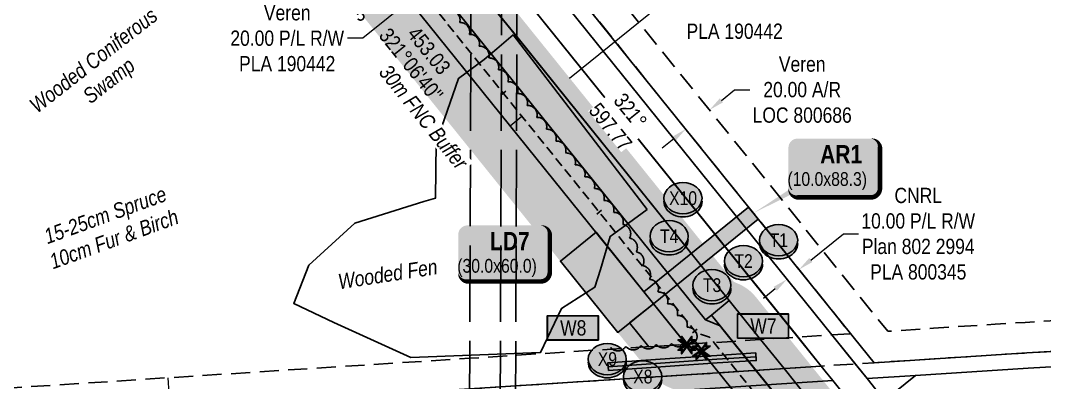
# Model space of a CAD drawing. Extents: x 481557 to 490744, y 6043801 to 6052728.
# Drawn here: x 484994 to 485665, y 6046986 to 6047223 of the extents above; entities that cross this region are included whole.
import ezdxf
from ezdxf.enums import TextEntityAlignment as Align

# ---------------------------------------------------------------- set-up
doc = ezdxf.new("R2010")
doc.units = 0
doc.header["$LTSCALE"] = 5
doc.header["$PDSIZE"] = 5
for name, pattern in [('0', [1, 1, 0]), ('foc-ACCESSROAD', [3.75, 2.5, -1.25]), ('foc-TIELINE', [1.875, 1.25, -0.625]), ('foc-UNSURVEYED', [12.5, 10, -2.5])]:
    doc.linetypes.add(name, pattern=pattern)
doc.layers.get('Defpoints').update_dxf_attribs({"color": 9})
for name, color, linetype in [('AS-ROADS', 254, 'Continuous'), ('C-AR', 13, 'foc-ACCESSROAD'), ('C-RW', 13, 'Continuous'), ('F-RW', 190, 'Continuous'), ('L-BD', 7, 'Continuous'), ('L-MON', 1, 'Continuous'), ('L-USEC', 7, 'foc-UNSURVEYED'), ('P-BUFFER-H 30m', 51, 'Continuous'), ('P-BUFFER-T', 40, 'Continuous'), ('P-CROSSINGS', 250, 'Continuous'), ('P-PROPOSED', 10, 'Continuous'), ('P-PROPOSED-H', 21, 'Continuous'), ('P-TEMP-BLOCKS', 250, 'Continuous'), ('P-TEMP-H', 41, 'Continuous'), ('P-TEMP_LOG DECK', 46, 'Continuous'), ('P-TEMP_WORKSPACE', 46, 'Continuous'), ('P-WORKAREA', 113, 'Continuous'), ('P-WORKAREA-H', 111, 'Continuous'), ('T-BUSH', 110, '0'), ('T-BUSH-T', 110, 'Continuous'), ('T-TIE', 201, 'foc-TIELINE'), ('WETLAND', 143, 'Continuous'), ('WETLAND-T', 146, 'Continuous')]:
    doc.layers.add(name, color=color, linetype=linetype)
for name, color, linetype, lineweight in [('C-AR-T', 13, 'Continuous', 9), ('C-RW-T', 13, 'Continuous', 9), ('F-RW-T', 190, 'Continuous', 9)]:
    doc.layers.add(name, color=color, linetype=linetype, lineweight=lineweight)
doc.styles.add('100L', font='ARIALN.TTF', dxfattribs={"height": 11})
doc.styles.add('80', font='ARIALN.TTF', dxfattribs={"height": 10})
doc.styles.add('80CG', font='ARIALN.TTF', dxfattribs={"height": 10})
doc.styles.add('80L', font='ARIALN.TTF', dxfattribs={"height": 10})
doc.styles.add('80LS', font='ARIALNI.TTF', dxfattribs={"height": 10})
doc.styles.add('BOLD', font='ARIALNB.TTF')
doc.styles.add('Crossing', font='ARIALN.TTF', dxfattribs={"height": 10})
doc.dimstyles.new('Compass 5 000', dxfattribs={"dimscale": 5, "dimtxt": 9, "dimasz": 2, "dimexe": 0.2, "dimexo": 0.0625, "dimgap": 0.5, "dimtad": 0, "dimtih": 1, "dimtoh": 1, "dimzin": 0, "dimdsep": 46, "dimtxsty": '80CG', "dimcen": 0.1, "dimse1": 1, "dimse2": 1, "dimclrd": 256, "dimclrt": 256, "dimaunit": 1, "dimadec": 4, "dimazin": 0, "dimtfac": 0.06, "dimtofl": 0, "dimtmove": 0, "dimatfit": 1, "dimfxl": 0.2, "dimtolj": 1, "dimtzin": 0, "dimlwd": -1, "dimarcsym": 0})

# ---------------------------------------------------------------- blocks, each defined once
blk = doc.blocks.new('*D56')
at = {"layer": 'C-RW-T', "transparency": 16777216}
for p, q in [((485288.05, 6047267.28), (485295.83, 6047273.56)), ((485256.91, 6047242.17), (485218.75, 6047211.4)), ((485218.75, 6047211.4), (485208.75, 6047211.4))]:
    blk.add_line(p, q, dxfattribs=at)
for points in [[(485287, 6047268.58), (485289.09, 6047265.99), (485280.26, 6047261.01)], [(485255.86, 6047243.47), (485257.95, 6047240.87), (485264.69, 6047248.45)]]:
    blk.add_solid(points, dxfattribs=at)
at = {"layer": 'Defpoints', "color": 0, "transparency": 16777216}
for p in [(485186.66, 6047377.07), (485171.09, 6047364.52), (485264.69, 6047248.45)]:
    blk.add_point(p, dxfattribs=at)
at = {"layer": 'C-RW-T', "transparency": 16777216, "insert": (485169.21, 6047211.4), "char_height": 10, "attachment_point": 5, "style": '80CG'}
blk.add_mtext('\\A1;Veren\\P20.00 P/L R/W\\PPLA 190442', dxfattribs=at)
blk = doc.blocks.new('*D61')
at = {"layer": 'C-AR-T', "transparency": 16777216}
for p, q in [((485612.21, 6046897.38), (485635.18, 6046915.9)), ((485635.18, 6046915.9), (485645.18, 6046915.9)), ((485580.98, 6046872.19), (485573.19, 6046865.91))]:
    blk.add_line(p, q, dxfattribs=at)
for points in [[(485611.17, 6046898.68), (485613.26, 6046896.08), (485604.43, 6046891.1)], [(485579.93, 6046873.48), (485582.02, 6046870.89), (485588.76, 6046878.46)]]:
    blk.add_solid(points, dxfattribs=at)
at = {"layer": 'Defpoints', "color": 0, "transparency": 16777216}
for p in [(485441.57, 6047093.05), (485425.9, 6047080.41), (485588.76, 6046878.46)]:
    blk.add_point(p, dxfattribs=at)
at = {"layer": 'C-AR-T', "transparency": 16777216, "insert": (485684.72, 6046915.9), "char_height": 10, "attachment_point": 5, "style": '80CG'}
blk.add_mtext('\\A1;Veren\\P20.00 P/L R/W\\PPLA 180972', dxfattribs=at)
blk = doc.blocks.new('*D62')
at = {"layer": 'Defpoints', "color": 0, "transparency": 16777216}
for p in [(485373.14, 6047222.87), (485365.37, 6047216.59), (485504.53, 6047060.04)]:
    blk.add_point(p, dxfattribs=at)
at = {"layer": 'F-RW-T', "transparency": 16777216}
for p, q in [((485512.31, 6047066.32), (485533.6, 6047083.49)), ((485533.6, 6047083.49), (485543.6, 6047083.49)), ((485488.97, 6047047.49), (485481.19, 6047041.21))]:
    blk.add_line(p, q, dxfattribs=at)
for points in [[(485511.26, 6047067.62), (485513.36, 6047065.02), (485504.53, 6047060.04)], [(485487.92, 6047048.78), (485490.02, 6047046.19), (485496.75, 6047053.77)]]:
    blk.add_solid(points, dxfattribs=at)
at = {"layer": 'F-RW-T', "transparency": 16777216, "insert": (485582.68, 6047083.49), "char_height": 10, "attachment_point": 5, "style": '80CG'}
blk.add_mtext('\\A1;CNRL\\P10.00 P/L R/W\\PPlan 802 2994\\PPLA 800345', dxfattribs=at)
blk = doc.blocks.new('*D63')
at = {"layer": 'C-AR-T', "transparency": 16777216}
for p, q in [((485453.71, 6047170.8), (485462.34, 6047177.76)), ((485462.34, 6047177.76), (485472.34, 6047177.76)), ((485422.58, 6047145.68), (485414.8, 6047139.4))]:
    blk.add_line(p, q, dxfattribs=at)
for points in [[(485452.67, 6047172.1), (485454.76, 6047169.5), (485445.93, 6047164.52)], [(485421.53, 6047146.97), (485423.63, 6047144.38), (485430.36, 6047151.96)]]:
    blk.add_solid(points, dxfattribs=at)
at = {"layer": 'Defpoints', "color": 0, "transparency": 16777216}
for p in [(485445.93, 6047164.52), (485504.76, 6047091.61), (485489.2, 6047079.05)]:
    blk.add_point(p, dxfattribs=at)
at = {"layer": 'C-AR-T', "transparency": 16777216, "insert": (485506.64, 6047177.76), "char_height": 10, "attachment_point": 5, "style": '80CG'}
blk.add_mtext('\\A1;Veren\\P20.00 A/R\\PLOC 800686', dxfattribs=at)
blk = doc.blocks.new('*D64')
at = {"layer": 'C-RW-T', "transparency": 16777216}
for p, q in [((485354.15, 6047185.31), (485412.83, 6047232.63)), ((485412.83, 6047232.63), (485422.83, 6047232.63)), ((485323.01, 6047160.2), (485315.23, 6047153.92))]:
    blk.add_line(p, q, dxfattribs=at)
for points in [[(485353.11, 6047186.61), (485355.2, 6047184.01), (485346.37, 6047179.03)], [(485321.97, 6047161.5), (485324.06, 6047158.9), (485330.8, 6047166.48)]]:
    blk.add_solid(points, dxfattribs=at)
at = {"layer": 'Defpoints', "color": 0, "transparency": 16777216}
for p in [(485346.37, 6047179.03), (485386.02, 6047129.86), (485370.45, 6047117.3)]:
    blk.add_point(p, dxfattribs=at)
at = {"layer": 'C-RW-T', "transparency": 16777216, "insert": (485462.37, 6047232.63), "char_height": 10, "attachment_point": 5, "style": '80CG'}
blk.add_mtext('\\A1;Veren\\P20.00 P/L R/W\\PPLA 190442', dxfattribs=at)
blk = doc.blocks.new('*D68')
at = {"layer": 'Defpoints', "color": 0, "transparency": 16777216}
for p in [(485481.32, 6047072.9), (485467.09, 6047061.42), (485665.87, 6046844.19)]:
    blk.add_point(p, dxfattribs=at)
at = {"layer": 'F-RW-T', "transparency": 16777216}
for p, q in [((485673.65, 6046850.47), (485682.59, 6046857.68)), ((485682.59, 6046857.68), (485692.59, 6046857.68)), ((485643.86, 6046826.43), (485636.08, 6046820.15))]:
    blk.add_line(p, q, dxfattribs=at)
for points in [[(485672.6, 6046851.77), (485674.7, 6046849.17), (485665.87, 6046844.19)], [(485642.81, 6046827.73), (485644.91, 6046825.13), (485651.64, 6046832.71)]]:
    blk.add_solid(points, dxfattribs=at)
at = {"layer": 'F-RW-T', "transparency": 16777216, "insert": (485731.68, 6046857.68), "char_height": 10, "attachment_point": 5, "style": '80CG'}
blk.add_mtext('\\A1;CNRL\\P18.29 P/L R/W\\PPlan 782 2854\\PPLA 770729', dxfattribs=at)
blk = doc.blocks.new('TEMP')
h = blk.add_hatch(color=255)
h.dxf.hatch_style = 1
h.paths.add_polyline_path([(0, 0.25), (-0.67, 1.15), (-0.67, 0.67), (-1.15, 0.67), (-0.25, 0), (-1.15, -0.67), (-0.67, -0.67), (-0.67, -1.15), (0, -0.25), (0.67, -1.15), (0.67, -0.67), (1.15, -0.67), (0.25, 0), (1.15, 0.67), (0.67, 0.67), (0.67, 1.15)])
h.paths.add_polyline_path([(0.57, 0.85), (0.57, 0.57), (0.85, 0.57), (0.08, 0), (0.85, -0.57), (0.57, -0.57), (0.57, -0.85), (0, -0.08), (-0.57, -0.85), (-0.57, -0.57), (-0.85, -0.57), (-0.08, 0), (-0.85, 0.57), (-0.57, 0.57), (-0.57, 0.85), (0, 0.08)], flags=16)
h = blk.add_hatch(color=1)
h.dxf.hatch_style = 1
h.paths.add_polyline_path([(0, 0.08), (-0.57, 0.85), (-0.57, 0.57), (-0.85, 0.57), (-0.08, 0), (-0.85, -0.57), (-0.57, -0.57), (-0.57, -0.85), (0, -0.08), (0.57, -0.85), (0.57, -0.57), (0.85, -0.57), (0.08, 0), (0.85, 0.57), (0.57, 0.57), (0.57, 0.85)])
at = {"color": 1}
for p, q in [((-0.08, 0), (0.08, 0)), ((0, 0.08), (0, -0.08))]:
    blk.add_line(p, q, dxfattribs=at)
at = {"color": 255, "flags": 128}
blk.add_lwpolyline([(-0.25, 0), (-1.15, 0.67), (-0.67, 0.67), (-0.67, 1.15), (0, 0.25), (0.67, 1.15), (0.67, 0.67), (1.15, 0.67), (0.25, 0), (1.15, -0.67), (0.67, -0.67), (0.67, -1.15), (0, -0.25), (-0.67, -1.15), (-0.67, -0.67), (-1.15, -0.67)], close=True, dxfattribs=at)
at = {"color": 1, "flags": 128}
blk.add_lwpolyline([(-0.08, 0), (-0.85, 0.57), (-0.57, 0.57), (-0.57, 0.85), (0, 0.08), (0.57, 0.85), (0.57, 0.57), (0.85, 0.57), (0.08, 0), (0.85, -0.57), (0.57, -0.57), (0.57, -0.85), (0, -0.08), (-0.57, -0.85), (-0.57, -0.57), (-0.85, -0.57)], close=True, dxfattribs=at)
blk = doc.blocks.new('*U87')
h = blk.add_hatch(color=191)
edge = h.paths.add_edge_path()
edge.add_line((-24, -18.23), (24, -18.23))
edge.add_arc((24, -12.23), 6, 270, 360)
edge.add_line((30, -12.23), (30, 12.5))
edge.add_arc((24, 12.5), 6, 0, 90)
edge.add_line((24, 18.5), (-24, 18.5))
edge.add_arc((-24, 12.5), 6, 90, 180)
edge.add_line((-30, 12.5), (-30, -12.23))
edge.add_arc((-24, -12.23), 6, 180, 270)
at = {"color": 250, "flags": 128}
blk.add_lwpolyline([(-24, -18.23, 3, 3, 0), (24, -18.23, 3, 3, 0.414214), (30, -12.23, 3, 3, 0), (30, 12.5, 3, 0, 0.414214), (24, 18.5, 0, 0, 0), (-24, 18.5, 0, 0, 0.414214), (-30, 12.5, 0, 0, 0), (-30, -12.23, 0, 3, 0.414214)], format="xyseb", close=True, dxfattribs=at)
at = {"flags": 128}
blk.add_lwpolyline([(-19.73, 12.37, 0, 7.5, 0), (0, 0, 0, 0, 0)], format="xyseb", dxfattribs=at)
at = {"color": 250}
for tag, p, height, style in [('TEMP_AREA_W1_001', (-9.21, 2.24), 12, 'BOLD'), ('ENTER_TEXT_001', (-30.66, -12.47), 9, '80')]:
    blk.add_attdef(tag, p, '', height=height, dxfattribs=dict(at, style=style))
blk = doc.blocks.new('xing2')
h = blk.add_hatch(color=50)
h.dxf.hatch_style = 1
edge = h.paths.add_edge_path()
edge.add_ellipse((0, 0), major_axis=(-12.5, 0), ratio=0.816297, start_angle=0, end_angle=360)
h = blk.add_hatch(color=250)
h.dxf.hatch_style = 1
edge = h.paths.add_edge_path()
edge.add_ellipse((0, -2.05), major_axis=(-12.5, 0), ratio=0.816297, start_angle=0, end_angle=180)
edge.add_line((12.5, -2.05), (12.5, 0))
edge.add_ellipse((0, 0), major_axis=(-12.5, 0), ratio=0.816297, start_angle=0, end_angle=180, ccw=False)
edge.add_line((-12.5, 0), (-12.5, -2.05))
at = {"color": 250}
blk.add_ellipse((0, 0), major_axis=(-12.5, 0), ratio=0.816297, dxfattribs=at)
blk.add_ellipse((0, -2.05), major_axis=(-12.5, 0), ratio=0.816297, start_param=0, end_param=3.141593, dxfattribs=at)
at = {"color": 250, "style": 'Crossing'}
blk.add_attdef('CROSSING', text='', height=9, dxfattribs=at).set_placement((0.09, 0.02), align=Align.MIDDLE_CENTER)
at = {"color": 250, "style": 'Crossing', "flags": 1}
for tag, p in [('OWNER', (0.09, -12.49)), ('DESCRIPTION', (0.09, -25.77)), ('LOCATION', (0.09, -39.3)), ('DWG_REF', (0.09, -52.84))]:
    blk.add_attdef(tag, text='', height=9, dxfattribs=at).set_placement(p, align=Align.MIDDLE_CENTER)
blk = doc.blocks.new('Temporary Area')
h = blk.add_hatch(color=191)
h.dxf.hatch_style = 1
h.paths.add_polyline_path([(-16.83, -7.79), (16.33, -7.79), (16.33, 7.7), (-16.83, 7.7)])
at = {"color": 250}
for points in [[(-17.03, -7.99), (16.53, -7.99), (16.53, 7.9), (-17.03, 7.9)], [(-16.93, -7.89), (16.43, -7.89), (16.43, 7.8), (-16.93, 7.8)]]:
    blk.add_lwpolyline(points, close=True, dxfattribs=at)
at = {"color": 250, "style": '80L'}
blk.add_attdef('TEMPORARY', text='', height=10, dxfattribs=at).set_placement((0, 0), align=Align.MIDDLE_CENTER)
blk = doc.blocks.new('*U124')
h = blk.add_hatch(color=111)
edge = h.paths.add_edge_path()
edge.add_line((-24, -20), (24, -20))
edge.add_arc((24, -14), 6, 270, 360)
edge.add_line((30, -14), (30, 12.5))
edge.add_arc((24, 12.5), 6, 0, 90)
edge.add_line((24, 18.5), (-24, 18.5))
edge.add_arc((-24, 12.5), 6, 90, 180)
edge.add_line((-30, 12.5), (-30, -14))
edge.add_arc((-24, -14), 6, 180, 270)
at = {"color": 250, "flags": 128}
blk.add_lwpolyline([(-24, -20, 3, 3, 0), (24, -20, 3, 3, 0.414214), (30, -14, 3, 3, 0), (30, 12.5, 3, 0, 0.414214), (24, 18.5, 0, 0, 0), (-24, 18.5, 0, 0, 0.414214), (-30, 12.5, 0, 0, 0), (-30, -14, 0, 3, 0.414214)], format="xyseb", close=True, dxfattribs=at)
at = {"flags": 128}
blk.add_lwpolyline([(-52.92, -30.27, 0, 7.5, 0), (0, 0, 0, 0, 0)], format="xyseb", dxfattribs=at)
at = {"color": 250}
for tag, p, height, style in [('TEMP_AREA_W1_001', (-9.21, 2.24), 12, 'BOLD'), ('ENTER_TEXT_001', (-30.66, -12.47), 9, '80')]:
    blk.add_attdef(tag, p, '', height=height, dxfattribs=dict(at, style=style))
blk = doc.blocks.new('Well_proximity')
h = blk.add_hatch(color=191)
h.dxf.hatch_style = 1
edge = h.paths.add_edge_path()
edge.add_ellipse((0, 0), major_axis=(-12.5, 0), ratio=0.816297, start_angle=0, end_angle=360)
h = blk.add_hatch(color=250)
h.dxf.hatch_style = 1
edge = h.paths.add_edge_path()
edge.add_ellipse((0, -2.05), major_axis=(-12.5, 0), ratio=0.816297, start_angle=0, end_angle=180)
edge.add_line((12.5, -2.05), (12.5, 0))
edge.add_ellipse((0, 0), major_axis=(-12.5, 0), ratio=0.816297, start_angle=0, end_angle=180, ccw=False)
edge.add_line((-12.5, 0), (-12.5, -2.05))
at = {"color": 250}
blk.add_ellipse((0, 0), major_axis=(-12.5, 0), ratio=0.816297, dxfattribs=at)
blk.add_ellipse((0, -2.05), major_axis=(-12.5, 0), ratio=0.816297, start_param=0, end_param=3.141593, dxfattribs=at)
at = {"color": 250, "style": '80L'}
blk.add_attdef('CROSSING', text='', height=9, dxfattribs=at).set_placement((0.09, 0.02), align=Align.MIDDLE_CENTER)
blk = doc.blocks.new('*D179')
at = {"layer": 'Defpoints', "color": 0, "transparency": 16777216}
for p in [(485087.45, 6046968.98), (485088.09, 6046959.01), (485093.14, 6046959.34)]:
    blk.add_point(p, dxfattribs=at)
at = {"layer": 'F-RW-T', "transparency": 16777216}
for p, q in [((485091.86, 6046979.29), (485091.21, 6046989.27)), ((485093.79, 6046949.36), (485095.6, 6046921.33)), ((485095.6, 6046921.33), (485105.6, 6046921.33))]:
    blk.add_line(p, q, dxfattribs=at)
for points in [[(485093.52, 6046979.4), (485090.19, 6046979.18), (485092.5, 6046969.31)], [(485095.45, 6046949.46), (485092.13, 6046949.25), (485093.14, 6046959.34)]]:
    blk.add_solid(points, dxfattribs=at)
at = {"layer": 'F-RW-T', "transparency": 16777216, "insert": (485144.68, 6046921.33), "char_height": 10, "attachment_point": 5, "style": '80CG'}
blk.add_mtext('\\A1;{\\C0;CNRL\\P10.00 P/L R/W\\PPlan 802 2994\\PPLA 800345}', dxfattribs=at)

msp = doc.modelspace()

# ---------------------------------------------------------------- hatches: boundary and pattern name
at = {"layer": 'AS-ROADS'}
h = msp.add_hatch(color=256, dxfattribs=at)
h.dxf.hatch_style = 1
h.paths.add_polyline_path([(485379.623, 6046994.026), (485420.173, 6046996.815), (485450.976, 6046998.94), (485476.569, 6047000.51), (485476.263, 6047005.498), (485450.651, 6047003.927), (485419.83, 6047001.8), (485379.28, 6046999.011)])
at = {"layer": 'P-BUFFER-H 30m'}
h = msp.add_hatch(color=256, dxfattribs=at)
h.dxf.hatch_style = 1
edge = h.paths.add_edge_path()
edge.add_line((484340.381, 6048613.97), (484003.208, 6048912.075))
edge.add_line((484003.208, 6048912.075), (483912.878, 6049036.152))
edge.add_arc((483888.624, 6049018.495), 30, 36.05524, 126.05524)
edge.add_line((483870.967, 6049042.749), (483823.881, 6049008.469))
edge.add_line((483823.881, 6049008.469), (483769.927, 6049082.579))
edge.add_arc((483745.674, 6049064.922), 30, 36.05524, 74.636786)
edge.add_arc((483723.651, 6049095.172), 30, 357.473695, 396.05524)
edge.add_line((483747.905, 6049112.829), (483721.023, 6049149.754))
edge.add_arc((483696.77, 6049132.097), 30, 36.05524, 90.111212)
edge.add_line((483696.711, 6049162.097), (483696.751, 6049173.225))
edge.add_arc((483666.751, 6049173.33), 30, 359.797904, 396.05524)
edge.add_line((483691.004, 6049190.987), (483344.157, 6049667.416))
edge.add_arc((483319.903, 6049649.759), 30, 36.05524, 50.961766)
edge.add_line((483338.798, 6049673.061), (483192.043, 6049792.063))
edge.add_line((483192.043, 6049792.063), (483068.853, 6049891.956))
edge.add_line((483068.853, 6049891.956), (483068.906, 6049973.808))
edge.add_arc((483038.906, 6049973.827), 30, 359.962988, 377.004049)
edge.add_line((483067.595, 6049982.6), (483024.782, 6050122.599))
edge.add_arc((482996.093, 6050113.826), 30, 17.004049, 69.763828)
edge.add_line((483006.47, 6050141.974), (483015.33, 6050158.643))
edge.add_arc((482988.84, 6050172.723), 30, 332.008161, 353.661808)
edge.add_line((483018.656, 6050169.411), (483037.528, 6050339.308))
edge.add_line((483037.528, 6050339.308), (483126.42, 6050329.434))
edge.add_arc((483129.732, 6050359.251), 30, 263.661808, 353.661808)
edge.add_line((483159.548, 6050355.939), (483161.755, 6050375.806))
edge.add_arc((483131.939, 6050379.118), 30, 353.661808, 443.661808)
edge.add_line((483135.25, 6050408.934), (482996.674, 6050424.327))
edge.add_arc((482993.362, 6050394.51), 30, 83.661808, 173.661808)
edge.add_line((482963.546, 6050397.822), (482954.388, 6050315.372))
edge.add_line((482954.388, 6050315.372), (482908.511, 6050113.203))
edge.add_arc((482937.767, 6050106.564), 30, 167.214757, 257.214757)
edge.add_line((482931.128, 6050077.308), (482956.766, 6050071.49))
edge.add_line((482956.766, 6050071.49), (482988.912, 6049966.37))
edge.add_line((482988.912, 6049966.37), (482988.848, 6049868.165))
edge.add_arc((483018.848, 6049868.146), 30, 179.962988, 230.961766)
edge.add_line((482999.953, 6049844.844), (483141.663, 6049729.933))
edge.add_line((483141.663, 6049729.933), (483283.338, 6049615.05))
edge.add_line((483283.338, 6049615.05), (483642.378, 6049121.874))
edge.add_arc((483666.632, 6049139.531), 30, 216.05524, 270.111212)
edge.add_line((483666.69, 6049109.531), (483666.651, 6049098.403))
edge.add_arc((483696.65, 6049098.298), 30, 179.797904, 217.303869)
edge.add_line((483672.787, 6049080.116), (483675.185, 6049076.97))
edge.add_arc((483699.048, 6049095.151), 30, 217.303869, 254.249544)
edge.add_arc((483720.878, 6049065.019), 30, 177.595482, 216.05524)
edge.add_line((483696.624, 6049047.362), (483762.131, 6048957.382))
edge.add_line((483762.131, 6048957.382), (483689.322, 6048904.388))
edge.add_arc((483706.976, 6048880.133), 30, 126.048728, 216.048728)
edge.add_line((483682.721, 6048862.478), (483688.606, 6048854.393))
edge.add_arc((483712.861, 6048872.048), 30, 216.048728, 306.048728)
edge.add_line((483730.515, 6048847.792), (483811.244, 6048906.55))
edge.add_arc((483793.59, 6048930.806), 30, 306.048728, 312.387022)
edge.add_arc((483812.889, 6048938.633), 30, 271.76727, 306.05524)
edge.add_line((483830.546, 6048914.379), (483877.632, 6048948.659))
edge.add_line((483877.632, 6048948.659), (483941.753, 6048860.583))
edge.add_arc((483966.007, 6048878.24), 30, 216.05524, 228.519101)
edge.add_line((483946.136, 6048855.765), (484284.245, 6048556.832))
edge.add_line((484284.245, 6048556.832), (485176.199, 6047451.079))
edge.add_line((485176.199, 6047451.079), (485115.331, 6047401.981))
edge.add_arc((485134.167, 6047378.631), 30, 128.89134, 162.898988)
edge.add_arc((485121.912, 6047362.344), 30, 123.182874, 128.14601)
edge.add_line((485103.382, 6047385.938), (485024.739, 6047324.171))
edge.add_arc((485043.269, 6047300.578), 30, 128.14601, 218.14601)
edge.add_line((485019.675, 6047282.048), (485025.852, 6047274.183))
edge.add_arc((485049.445, 6047292.713), 30, 218.14601, 308.14601)
edge.add_line((485067.975, 6047269.12), (485138.977, 6047324.885))
edge.add_line((485138.977, 6047324.885), (485407.647, 6046991.815))
edge.add_arc((485430.997, 6047010.651), 30, 218.89134, 247.615614)
edge.add_line((485419.573, 6046982.911), (485422.084, 6046981.877))
edge.add_line((485422.084, 6046981.877), (485493.919, 6046892.816))
edge.add_arc((485517.27, 6046911.651), 30, 218.889225, 255.640835)
edge.add_line((485509.83, 6046882.588), (485524.425, 6046878.852))
edge.add_line((485524.425, 6046878.852), (486832.586, 6045257.03))
edge.add_line((486832.586, 6045257.03), (487266.202, 6044719.512))
edge.add_line((487266.202, 6044719.512), (487219.98, 6044719.388))
edge.add_arc((487220.061, 6044689.388), 30, 90.15427, 180.15427)
edge.add_line((487190.061, 6044689.307), (487190.088, 6044679.312))
edge.add_arc((487220.088, 6044679.393), 30, 180.15427, 270.15427)
edge.add_line((487220.168, 6044649.393), (487324.124, 6044649.673))
edge.add_arc((487324.044, 6044679.673), 30, 270.15427, 270.616912)
edge.add_arc((487340.88, 6044674.721), 30, 236.602714, 270.15427)
edge.add_line((487340.961, 6044644.721), (487521.159, 6044645.206))
edge.add_arc((487521.079, 6044675.206), 30, 270.15427, 360.15427)
edge.add_line((487551.078, 6044675.287), (487551.025, 6044695.276))
edge.add_arc((487521.025, 6044695.196), 30, 0.15427, 90.15427)
edge.add_line((487520.944, 6044725.195), (487364.729, 6044724.775))
edge.add_line((487364.729, 6044724.775), (486894.845, 6045307.251))
edge.add_line((486894.845, 6045307.251), (485576.26, 6046941.996))
edge.add_arc((485552.909, 6046923.162), 30, 38.889638, 75.640835)
edge.add_line((485560.349, 6046952.224), (485545.755, 6046955.96))
edge.add_line((485545.755, 6046955.96), (485476.308, 6047042.059))
edge.add_arc((485452.958, 6047023.225), 30, 38.889225, 67.615614)
edge.add_line((485464.382, 6047050.964), (485461.869, 6047051.999))
edge.add_line((485461.869, 6047051.999), (485204.461, 6047371.107))
edge.add_line((485204.461, 6047371.107), (485265.329, 6047420.206))
edge.add_arc((485246.493, 6047443.556), 30, 308.89134, 398.89134)
edge.add_line((485269.843, 6047462.392), (484486.955, 6048432.936))
edge.add_line((484486.955, 6048432.936), (484492.388, 6048439.076))
edge.add_arc((484469.921, 6048458.956), 30, 318.496338, 408.424467)
edge.add_line((484489.829, 6048481.398), (484342.29, 6048612.277))
edge.add_line((484342.29, 6048612.277), (484340.381, 6048613.97))
at = {"layer": 'P-PROPOSED-H'}
h = msp.add_hatch(color=256, dxfattribs=at)
h.dxf.hatch_style = 1
h.paths.add_polyline_path([(483720.878, 6049065.019), (483812.889, 6048938.633), (483884.229, 6048990.57), (483966.007, 6048878.24), (484306.009, 6048577.634), (485218.384, 6047446.565), (485134.167, 6047378.631), (485430.997, 6047010.651), (485440.612, 6047006.691), (485517.27, 6046911.651), (485541.519, 6046905.443), (486855.937, 6045275.864), (487340.88, 6044674.721), (487521.079, 6044675.206), (487521.025, 6044695.196), (487350.416, 6044694.736), (486871.495, 6045288.415), (485552.909, 6046923.162), (485528.66, 6046929.369), (485452.958, 6047023.225), (485443.342, 6047027.185), (485162.276, 6047375.622), (485246.493, 6047443.556), (484320.51, 6048591.495), (483980.883, 6048891.77), (483888.624, 6049018.495), (483817.284, 6048966.559), (483745.674, 6049064.922)])
at = {"layer": 'P-TEMP-H'}
h = msp.add_hatch(color=256, dxfattribs=at)
h.dxf.hatch_style = 1
h.paths.add_polyline_path([(485371.561, 6047084.446), (485348.186, 6047065.667), (485385.745, 6047018.918), (485409.12, 6047037.697)])
h = msp.add_hatch(color=256, dxfattribs=at)
h.dxf.hatch_style = 1
h.paths.add_polyline_path([(485406.097, 6047009.572), (485393.541, 6047025.139), (485409.12, 6047037.697), (485430.527, 6047011.139)])
h = msp.add_hatch(color=256, dxfattribs=at)
h.dxf.hatch_style = 1
h.paths.add_polyline_path([(485443.342, 6047027.185), (485452.958, 6047023.225), (485447.232, 6047030.323)])
at = {"layer": 'P-WORKAREA-H'}
h = msp.add_hatch(color=256, dxfattribs=at)
h.dxf.hatch_style = 1
h.paths.add_polyline_path([(485409.12, 6047037.697), (485477.837, 6047093.125), (485471.557, 6047100.907), (485402.844, 6047045.483)])

# ---------------------------------------------------------------- linework, layer by layer
at = {"layer": 'AS-ROADS', "flags": 128}
msp.add_lwpolyline([(485379.623, 6046994.026), (485420.173, 6046996.815), (485450.976, 6046998.94), (485476.569, 6047000.51), (485476.263, 6047005.498), (485450.651, 6047003.927), (485419.83, 6047001.8), (485379.28, 6046999.011)], close=True, dxfattribs=at)
msp.add_lwpolyline([(485379.452, 6046996.519), (485420.002, 6046999.308), (485450.814, 6047001.434), (485476.416, 6047003.004)], dxfattribs=at)
at = {"layer": 'C-AR', "flags": 128}
for points in [[(484383.764, 6046948.84), (484483.734, 6046953.746), (484722.857, 6046965.48), (485288.812, 6047002.033), (485318.978, 6047003.981), (485461.019, 6047013.096), (485479.192, 6047014.329), (485503.809, 6047015.918), (485526.133, 6047017.36), (485538.34, 6047018.149), (485393.362, 6047197.808), (485319.88, 6047288.874), (485289.839, 6047326.104), (485188.828, 6047451.277), (485175.347, 6047467.983), (485160.469, 6047486.417), (484564.638, 6048224.803), (484538.413, 6048257.685), (484488.312, 6048319.796), (484293.806, 6048560.923), (484124.589, 6048626.449), (483805.539, 6049064.587), (483830.323, 6049064.504), (484137.333, 6048642.696), (484306.009, 6048577.634), (484563.886, 6048257.586), (484580.205, 6048237.364), (485289.939, 6047357.825), (485319.981, 6047320.581), (485562.7, 6047019.67), (485592.782, 6047021.665), (485633.013, 6047024.264), (485652.719, 6047025.537), (485792.328, 6047033.482), (486113.878, 6047051.796), (486213.843, 6047057.488)], [(486213.784, 6047037.662), (486113.819, 6047031.941), (485653.936, 6047005.571), (485553.714, 6046999.097), (485541.507, 6046998.309), (485519.161, 6046996.865), (485494.751, 6046995.289), (485476.319, 6046994.093), (485318.915, 6046983.932), (485288.749, 6046981.984), (484776.221, 6046948.88), (484761.25, 6046947.914), (484723.992, 6046945.509), (484483.668, 6046933.715), (484383.698, 6046928.809)]]:
    msp.add_lwpolyline(points, dxfattribs=at)
at = {"layer": 'C-RW', "flags": 128}
for points in [[(484501.978, 6048257.818), (485058.254, 6047568.205), (485068.338, 6047476.019), (485070.58, 6047456.157), (485071.083, 6047451.697), (485071.083, 6047451.697), (485073.177, 6047435.996), (485133.827, 6047442.869), (485289.597, 6047249.694), (485319.638, 6047212.439), (485458.901, 6047039.735), (485447.232, 6047030.323), (485443.342, 6047027.185), (485125.076, 6047421.738), (485055.555, 6047413.891), (485053.313, 6047433.754), (485050.958, 6047451.769), (485050.717, 6047453.915), (485048.475, 6047473.776), (485039.043, 6047560.183), (484978.251, 6047635.36), (484955.533, 6047663.509), (484488.054, 6048243.242)], [(484833.716, 6047429.441), (485032.482, 6047451.869), (485050.865, 6047453.948), (485070.728, 6047456.19), (485142.205, 6047464.259), (485152.587, 6047451.45), (485152.587, 6047451.45), (485289.845, 6047281.284), (485319.738, 6047244.108), (485503.903, 6047015.906), (485506.501, 6047012.685), (485519.161, 6046996.865), (485521.75, 6046993.579), (485526.812, 6046987.379), (485546.476, 6046963), (485555.83, 6046951.328), (485568.288, 6046935.958), (485802.83, 6046645.059), (486111.665, 6046262.286), (486445.186, 6045848.788)], [(486395.099, 6045879.024), (486111.423, 6046230.794), (485865.39, 6046535.736), (485777.063, 6046645.151), (485552.909, 6046923.162), (485540.371, 6046938.815), (485530.959, 6046950.484), (485502.445, 6046985.802), (485494.784, 6046995.291), (485479.402, 6047014.342), (485458.901, 6047039.735), (485319.638, 6047212.49), (485289.597, 6047249.737), (485133.827, 6047442.869), (485073.177, 6047435.996), (485053.313, 6047433.754), (484838.552, 6047409.869)], [(486213.709, 6047012.632), (486113.744, 6047006.9), (485655.51, 6046980.625), (485586.658, 6046976.177), (485570.12, 6046962.849), (485555.83, 6046951.328), (485540.371, 6046938.815), (485528.66, 6046929.369), (485483.888, 6046984.573), (485476.32, 6046994.06), (485461.021, 6047013.002), (485447.232, 6047030.323), (485458.901, 6047039.735), (485479.402, 6047014.342), (485494.784, 6046995.291), (485502.445, 6046985.802), (485530.959, 6046950.484), (485546.476, 6046963), (485560.656, 6046974.477), (485580.942, 6046990.842), (485654.597, 6046995.599), (486113.789, 6047021.93), (486213.754, 6047027.66)]]:
    msp.add_lwpolyline(points, dxfattribs=at)
at = {"layer": 'F-RW', "flags": 128}
for points in [[(486445.186, 6045848.788), (486111.665, 6046262.286), (485802.83, 6046645.059), (485568.288, 6046935.958), (485555.83, 6046951.328), (485546.476, 6046963), (485526.812, 6046987.379), (485521.75, 6046993.579), (485519.161, 6046996.865), (485506.352, 6047012.652), (485503.754, 6047015.873), (485319.738, 6047244.108), (485289.697, 6047281.251), (485152.439, 6047451.417), (485142.055, 6047464.225), (485127.174, 6047482.662), (485058.254, 6047568.205), (484501.979, 6048257.818)], [(486213.754, 6047027.659), (486113.789, 6047021.93), (485654.597, 6046995.599), (485580.942, 6046990.842), (485549.15, 6046988.742), (485541.382, 6046998.341), (485526.045, 6047017.354), (485319.83, 6047273.026), (485289.789, 6047310.256), (485175.993, 6047451.331), (485163.612, 6047466.681), (485148.701, 6047485.093), (484525.534, 6048257.732)], [(484525.534, 6048257.732), (485148.701, 6047485.093), (485163.612, 6047466.681), (485175.993, 6047451.331), (485289.789, 6047310.256), (485319.83, 6047273.027), (485526.045, 6047017.354), (485549.15, 6046988.742), (485560.656, 6046974.477), (485570.053, 6046962.795), (485582.432, 6046947.593), (485826.395, 6046644.976), (486111.604, 6046291.291), (486468.672, 6045848.704)], [(484564.638, 6048224.803), (485160.469, 6047486.417), (485175.347, 6047467.983), (485188.828, 6047451.277), (485289.839, 6047326.104), (485319.881, 6047288.874), (485393.362, 6047197.808), (485538.34, 6047018.149), (485540.983, 6047014.873), (485553.714, 6046999.097), (485653.936, 6047005.571), (486113.819, 6047031.941), (486213.784, 6047037.658)], [(484383.698, 6046928.809), (484483.668, 6046933.715), (484723.992, 6046945.509), (484761.25, 6046947.914), (484776.221, 6046948.88), (485288.749, 6046981.984), (485318.915, 6046983.932), (485519.161, 6046996.865), (485521.75, 6046993.579), (485526.812, 6046987.379), (485318.883, 6046973.916), (485288.717, 6046971.968), (484776.784, 6046938.902), (484761.814, 6046937.936), (484760.342, 6046937.841), (484725.009, 6046935.56), (484724.61, 6046935.535), (484709.911, 6046934.814), (484671.938, 6046932.951), (484483.634, 6046923.709), (484383.665, 6046918.803)]]:
    msp.add_lwpolyline(points, dxfattribs=at)
at = {"layer": 'L-USEC'}
for p, q in [((485290.234, 6047450.917), (485287.688, 6046646.891)), ((485310.34, 6047450.853), (485307.794, 6046646.827)), ((485320.393, 6047450.821), (485317.847, 6046646.795))]:
    msp.add_line(p, q, dxfattribs=at)
at = {"layer": 'P-TEMP_LOG DECK', "flags": 128}
msp.add_lwpolyline([(485371.561, 6047084.446), (485348.186, 6047065.667), (485385.745, 6047018.918), (485409.12, 6047037.697)], close=True, dxfattribs=at)
at = {"layer": 'P-TEMP_WORKSPACE', "flags": 128}
for points in [[(485406.097, 6047009.572), (485393.541, 6047025.139), (485409.12, 6047037.697), (485430.527, 6047011.139)], [(485443.342, 6047027.185), (485452.958, 6047023.225), (485447.232, 6047030.323)]]:
    msp.add_lwpolyline(points, close=True, dxfattribs=at)
at = {"layer": 'P-WORKAREA'}
msp.add_lwpolyline([(485409.12, 6047037.697), (485477.837, 6047093.125), (485471.557, 6047100.907), (485402.844, 6047045.483)], close=True, dxfattribs=at)
at = {"layer": 'T-BUSH', "flags": 128}
msp.add_lwpolyline([(485381.107, 6047009.142, 0.5205671), (485391.08, 6047009.803, 0.5205671), (485401.053, 6047010.465, 0.5205671), (485411.025, 6047011.127, 0.5205671), (485420.998, 6047011.789, 0.5205671), (485430.971, 6047012.451, 0.5205671), (485437.539, 6047014.579, 0.5205671), (485431.166, 6047022.278, 0.5205671), (485424.794, 6047029.978, 0.5205671), (485418.421, 6047037.677, 0.5205671), (485412.048, 6047045.377, 0.5205671), (485406.562, 6047053.646, 0.5205671), (485402.208, 6047062.642, 0.5205671), (485397.855, 6047071.639, 0.5205671), (485393.501, 6047080.636, 0.5205671), (485389.147, 6047089.632, 0.5205671), (485383.028, 6047097.508, 0.5205671), (485376.741, 6047105.278, 0.5205671), (485370.453, 6047113.047, 0.5205671), (485364.166, 6047120.816, 0.5205671), (485357.879, 6047128.586, 0.5205671), (485351.591, 6047136.355, 0.5205671), (485345.304, 6047144.125, 0.5205671), (485339.017, 6047151.894, 0.5205671), (485332.73, 6047159.663, 0.5205671), (485326.442, 6047167.433, 0.5205671), (485320.155, 6047175.202, 0.5205671), (485313.868, 6047182.972, 0.5205671), (485307.58, 6047190.741, 0.5205671), (485301.293, 6047198.51, 0.5205671), (485294.945, 6047206.23, 0.5205671), (485288.595, 6047213.948, 0.5205671), (485282.245, 6047221.666, 0.5205671), (485275.895, 6047229.385, 0.5205671), (485269.544, 6047237.103, 0.5205671), (485263.194, 6047244.821, 0.5205671), (485256.844, 6047252.539, 0.5205671), (485250.494, 6047260.257, 0.5205671), (485244.144, 6047267.975, 0.5205671), (485237.794, 6047275.694, 0.5205671), (485231.444, 6047283.412, 0.5205671), (485225.273, 6047291.271, 0.5205671), (485219.262, 6047299.256, 0.5205671), (485213.251, 6047307.241, 0.5205671), (485205.72, 6047304.766, 0.5205671), (485197.684, 6047298.823, 0.5205671), (485189.648, 6047292.88, 0.5205671), (485183.174, 6047298.592, 0.5205671), (485176.987, 6047306.441, 0.5205671), (485170.8, 6047314.29, 0.5205671), (485164.612, 6047322.14, 0.5205671), (485158.425, 6047329.989, 0.5205671), (485152.238, 6047337.839, 0.5205671), (485151.413, 6047345.119, 0.5205671), (485159.109, 6047351.496, 0.5205671), (485166.805, 6047357.873, 0.5205671), (485165.943, 6047365.197, 0.5205671), (485159.826, 6047373.101, 0.5205671), (485153.71, 6047381.006, 0.5205671), (485147.593, 6047388.91, 0.5205671), (485140.595, 6047392.333, 0.5205671), (485132.506, 6047390.933, 0.5205671), (485125.802, 6047398.345, 0.5205671), (485119.098, 6047405.758, 0.5205671), (485112.394, 6047413.171, 0.5205671), (485107.036, 6047419.094, 0.5205671)], format="xyb", dxfattribs=at)
at = {"layer": 'T-TIE'}
for p, q in [((485312.379, 6047176.722), (485309.267, 6047174.212)), ((485375.125, 6047098.925), (485372.013, 6047096.415)), ((485437.872, 6047021.129), (485434.76, 6047018.619))]:
    msp.add_line(p, q, dxfattribs=at)
at = {"layer": 'WETLAND'}
msp.add_lwpolyline([(485405.064, 6047099.328), (485392.894, 6047090.533), (485380.737, 6047081.747), (485374.415, 6047060.073), (485370.76, 6047048.536), (485348.996, 6047034.691), (485335.246, 6047005.904), (485334.94, 6047005.891), (485250.305, 6047002.536), (485199.717, 6047025.497), (485173.457, 6047037.956), (485183.282, 6047063.001), (485213.588, 6047090.476), (485258.838, 6047104.519), (485266.462, 6047106.885), (485266.806, 6047142.922), (485281.443, 6047185.15), (485298.358, 6047197.499), (485306.625, 6047204.526), (485317.265, 6047213.57), (485405.064, 6047099.328)], close=True, dxfattribs=at)

# ---------------------------------------------------------------- block references
at = {"layer": 'L-MON', "xscale": 4.997356950000007, "yscale": 4.997356950000007, "zscale": 4.997356950000007}
for p in [(485430.997, 6047010.651), (485440.612, 6047006.691)]:
    msp.add_blockref('TEMP', p, dxfattribs=at)
at = {"layer": 'P-CROSSINGS', "color": 3, "xscale": 0.9994680000000036, "yscale": 0.9994680000000036, "zscale": 0.9994680000000036}
for p, values in [((485428.516, 6047106.789), {'CROSSING': 'X10'}), ((485378.916, 6047001.475), {'CROSSING': 'X9'}), ((485402.125, 6046990.047), {'CROSSING': 'X8'})]:
    msp.add_blockref('xing2', p, dxfattribs=at).add_auto_attribs(values)
at = {"layer": 'P-CROSSINGS', "xscale": 0.99947139, "yscale": 0.99947139, "zscale": 0.99947139}
for p, values in [((485419.426, 6047081.889), {'CROSSING': 'T4'}), ((485491.205, 6047079.264), {'CROSSING': 'T1'}), ((485468.152, 6047065.587), {'CROSSING': 'T2'}), ((485447.501, 6047049.864), {'CROSSING': 'T3'})]:
    msp.add_blockref('Well_proximity', p, dxfattribs=at).add_auto_attribs(values)
at = {"layer": 'P-TEMP-BLOCKS'}
for name, p, values in [('*U124', (485527.621, 6047127.281), {'TEMP_AREA_W1_001': 'AR1', 'ENTER_TEXT_001': '(10.0x88.3)'}), ('Temporary Area', (485356.627, 6047021.912), {'TEMPORARY': 'W8'}), ('Temporary Area', (485481.229, 6047023.128), {'TEMPORARY': 'W7'})]:
    msp.add_blockref(name, p, dxfattribs=at).add_auto_attribs(values)
at = {"layer": 'P-TEMP-BLOCKS', "xscale": 0.9994680000000036, "yscale": 0.9994680000000036, "zscale": 0.9994680000000036}
msp.add_blockref('*U87', (485311.292, 6047070.479), dxfattribs=at).add_auto_attribs({'TEMP_AREA_W1_001': 'LD7', 'ENTER_TEXT_001': '(30.0x60.0)'})

# ---------------------------------------------------------------- texts
at = {"layer": 'T-BUSH-T', "insert": (485048.264, 6047100.414), "char_height": 10, "width": 88.306, "attachment_point": 2, "rotation": 20, "style": '80LS'}
msp.add_mtext('15-25cm Spruce\\P10cm Fur & Birch', dxfattribs=at)
at = {"layer": 'T-TIE', "style": '100L'}
msp.add_text('3+500', height=9.9947, rotation=38.88781, dxfattribs=at).set_placement((485216.383, 6047221.531))
at = {"layer": 'WETLAND-T', "char_height": 9.99468, "attachment_point": 1, "style": '80L'}
for s, width, insert, rotation in [('\\pi2.3857;{\\fArial Narrow|b0|i1|c0|p34;Wooded Coniferous\\P\\pi33.696;Swamp}', 104.50687, (484997.381, 6047168.393), 37.944933), ('\\pi5.7002;{\\fArial Narrow|b0|i1|c0|p34;Wooded Fen}', 75.24775, (485196.291, 6047056.149), 8.816424)]:
    msp.add_mtext_dynamic_manual_height_columns(s, width=width, gutter_width=50.053, heights=[0], dxfattribs=dict(at, insert=insert, rotation=rotation))

# ---------------------------------------------------------------- dimensions: what is measured, and where the dimension line sits
at = {"layer": 'C-AR-T', "color": 6}
for base, p1, p2, angle, text, picture, middle in [((485445.93, 6047164.52), (485489.197, 6047079.048), (485504.764, 6047091.61), 38.901625, 'Veren\\P20.00 A/R\\PLOC 800686', '*D63', (485506.639, 6047177.76)), ((485588.761, 6046878.465), (485441.568, 6047093.051), (485425.898, 6047080.415), 218.884384, 'Veren\\P20.00 P/L R/W\\PPLA 180972', '*D61', (485684.72, 6046915.899))]:
    dim = msp.add_linear_dim(base=base, p1=p1, p2=p2, angle=angle, text=text, dimstyle='Compass 5 000', dxfattribs=at)
    dim.commit()
    dim.dimension.update_dxf_attribs({"geometry": picture, "text_midpoint": middle, "dimtype": 161})
at = {"layer": 'F-RW-T', "color": 6}
dim = msp.add_linear_dim(base=(485665.868, 6046844.188), p1=(485467.094, 6047061.418), p2=(485481.319, 6047072.897), angle=38.900795, text='CNRL\\P18.29 P/L R/W\\PPlan 782 2854\\PPLA 770729', dimstyle='Compass 5 000', dxfattribs=at)
dim.commit()
dim.dimension.update_dxf_attribs({"geometry": '*D68', "text_midpoint": (485731.68, 6046857.685), "dimtype": 161})
at = {"layer": 'F-RW-T'}
dim = msp.add_linear_dim(base=(485093.144, 6046959.336), p1=(485087.448, 6046968.982), p2=(485088.092, 6046959.01), angle=273.69562, text='{\\C0;CNRL\\P10.00 P/L R/W\\PPlan 802 2994\\PPLA 800345}', dimstyle='Compass 5 000', dxfattribs=at)
dim.commit()
dim.dimension.update_dxf_attribs({"geometry": '*D179', "text_midpoint": (485144.685, 6046921.33), "dimtype": 161})

# ---------------------------------------------------------------- next in the draw order: texts
at = {"layer": 'P-BUFFER-T', "insert": (485236.279, 6047195.558), "char_height": 9.99479, "attachment_point": 1, "rotation": 308.901906, "style": '80LS', "bg_fill": 3, "box_fill_scale": 1.15, "bg_fill_color": 256, "bg_fill_true_color": 256, "bg_fill_transparency": 0}
msp.add_mtext_dynamic_manual_height_columns('\\pi0.38575;30m FNC Buffer', width=83.85234, gutter_width=50.027, heights=[0], dxfattribs=at)

# ---------------------------------------------------------------- next in the draw order: linework, layer by layer
at = {"layer": 'P-PROPOSED', "flags": 128}
msp.add_lwpolyline([(486871.495, 6045288.415), (485552.909, 6046923.162), (485528.66, 6046929.369), (485452.958, 6047023.225), (485443.342, 6047027.185), (485162.276, 6047375.622), (485246.493, 6047443.556), (484320.51, 6048591.495), (483980.883, 6048891.77), (483888.624, 6049018.495), (483817.284, 6048966.559), (483745.674, 6049064.922), (483720.878, 6049065.019), (483812.889, 6048938.633), (483884.229, 6048990.57), (483966.007, 6048878.24), (484306.009, 6048577.634), (485218.384, 6047446.565), (485134.167, 6047378.631), (485430.997, 6047010.651), (485440.612, 6047006.691), (485517.27, 6046911.651), (485541.519, 6046905.443), (486855.937, 6045275.864)], dxfattribs=at)

# ---------------------------------------------------------------- next in the draw order: texts
at = {"layer": 'L-BD', "style": '80L'}
for s, height, p in [("321°06'40''", 9.99471, (485250.438, 6047194.001)), ('453.03', 9.9947, (485262.108, 6047203.413))]:
    msp.add_text(s, height=height, rotation=308.8878, dxfattribs=at).set_placement(p, align=Align.MIDDLE)

# ---------------------------------------------------------------- next in the draw order: dimensions: what is measured, and where the dimension line sits
at = {"layer": 'C-RW-T', "color": 6}
dim = msp.add_linear_dim(base=(485264.692, 6047248.448), p1=(485186.662, 6047377.075), p2=(485171.09, 6047364.517), angle=218.883727, text='Veren\\P20.00 P/L R/W\\PPLA 190442', dimstyle='Compass 5 000', dxfattribs=at)
dim.commit()
dim.dimension.update_dxf_attribs({"geometry": '*D56', "text_midpoint": (485169.209, 6047211.398), "dimtype": 161})

# ---------------------------------------------------------------- next in the draw order: texts
at = {"layer": 'L-BD', "insert": (485397.977, 6047167.031), "char_height": 9.9947, "width": 34.57694, "attachment_point": 2, "rotation": 308.8853, "style": '80L', "bg_fill": 3, "box_fill_scale": 1, "bg_fill_color": 256, "bg_fill_transparency": 0}
msp.add_mtext('321°\\P597.77', dxfattribs=at)

# ---------------------------------------------------------------- next in the draw order: linework, layer by layer
at = {"layer": 'T-TIE'}
msp.add_lwpolyline([(486387.238, 6045872.747), (485857.523, 6046529.453), (485547.185, 6046914.262), (485522.769, 6046920.389), (485445.896, 6047015.886), (485437.402, 6047018.527), (485148.066, 6047377.262), (485233.626, 6047443.554), (484312.962, 6048584.486), (483973.311, 6048885.023), (483886.472, 6049004.557), (483815.02, 6048952.552), (483737.519, 6049059.033), (483658.583, 6049167.485), (483312.675, 6049642.736), (483166.768, 6049760.988), (483028.72, 6049872.923), (483028.837, 6049972.387), (482988.211, 6050105.355), (482949.201, 6050114.207), (482994.592, 6050313.249), (483002.208, 6050383.564), (483130.801, 6050369.218)], dxfattribs=at)

# ---------------------------------------------------------------- next in the draw order: dimensions: what is measured, and where the dimension line sits
at = {"layer": 'C-RW-T', "color": 6}
dim = msp.add_linear_dim(base=(485346.368, 6047179.032), p1=(485370.451, 6047117.303), p2=(485386.022, 6047129.86), angle=38.883736, text='Veren\\P20.00 P/L R/W\\PPLA 190442', dimstyle='Compass 5 000', dxfattribs=at)
dim.commit()
dim.dimension.update_dxf_attribs({"geometry": '*D64', "text_midpoint": (485462.374, 6047232.633), "dimtype": 161})
at = {"layer": 'F-RW-T', "color": 6}
dim = msp.add_linear_dim(base=(485504.528, 6047060.04), p1=(485365.367, 6047216.594), p2=(485373.142, 6047222.867), angle=38.900245, text='CNRL\\P10.00 P/L R/W\\PPlan 802 2994\\PPLA 800345', dimstyle='Compass 5 000', dxfattribs=at)
dim.commit()
dim.dimension.update_dxf_attribs({"geometry": '*D62', "text_midpoint": (485582.682, 6047083.495), "dimtype": 161})

doc.saveas('drawing.dxf')
